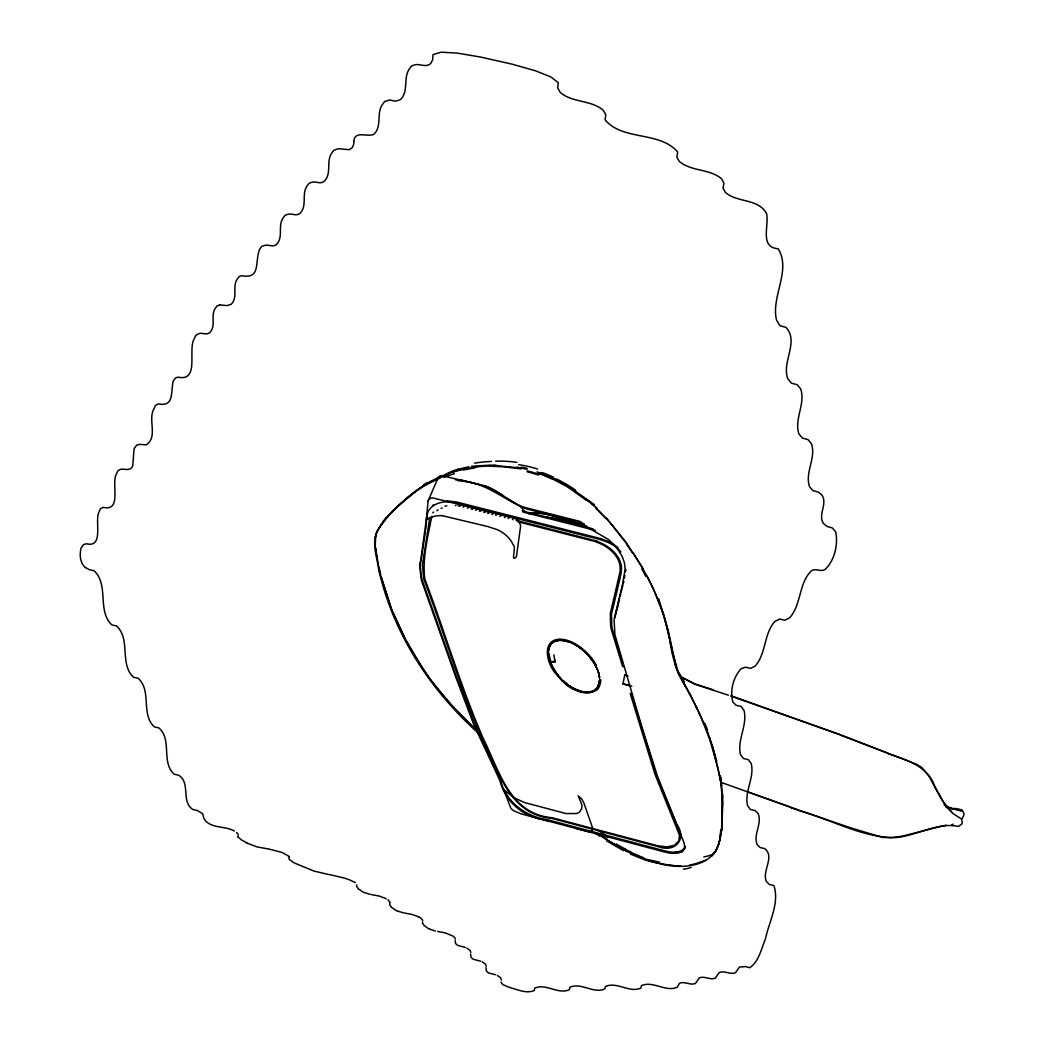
<?xml version="1.0" encoding="UTF-8"?>
<svg xmlns="http://www.w3.org/2000/svg" width="1044" height="1044" viewBox="0 0 1044 1044"><rect width="100%" height="100%" fill="white"/><g stroke="black" fill="none" stroke-linecap="round" stroke-linejoin="round"><path stroke-width="1.5" d="M620.319 568.197L620.24 569.698A75.794 53.374 19.8 0 1 619.914 572.269L610.492 612.737A33.291 23.098 17.2 0 0 610.309 614.329L610.623 625.839A51.926 35.966 16.8 0 0 611.954 631.568L622.576 666.437L623.738 666.738L613.102 631.868M238.202 834.43L236.583 832.446M548.387 651.874L548.374 652.043A37.44 25.408 18.3 0 0 548.374 652.774L548.322 653.126M353.812 141.345C354.738 130.056 367.632 137.469 373.843 134.285C382.639 126.089 375.723 112.374 383.148 103.565A60.917 4.685 -56.5 0 1 384.623 101.594A44.096 16.56 -31.2 0 1 387.037 100.746L389.412 99.963L395.572 101.203L400.296 99.689C409.444 91.18 402.332 76.76 410.331 67.69A63.214 4.92 -56.4 0 1 411.636 65.968A44.801 16.56 -30.8 0 1 413.802 65.185C419.27 62.718 425.848 68.473 430.846 63.319L432.66 59.769L432.986 54.614L441.181 52.2L457.024 53.061L480.632 57.055L512.017 64.141L535.468 70.796L550.906 76.969L558.305 82.685L557.666 87.905L560.341 92.525C572.634 102.912 590.904 99.806 603.21 110.181L605.794 114.749L605.089 119.877C623.151 141.136 659.534 130.839 677.686 151.993L676.825 157.005L679.305 161.455C691.428 171.621 709.398 168.567 721.521 178.72L723.936 183.131L722.996 188.037L725.384 192.409C737.338 202.927 757.827 198.216 766.466 213.328C769.611 224.721 759.001 247.467 778.185 248.759C791.626 270.592 770.629 296.744 776.592 320.247L780.012 325.78L785.897 327.333C799.482 341.492 781.303 362.412 787.855 378.855L791.43 383.148L797.185 384.714L800.735 389.007C805.694 404.041 793.975 418.892 798.895 433.926L802.379 438.062L808.004 439.615L811.475 443.752C816.343 458.133 804.702 472.24 809.491 486.608L812.898 490.602L818.418 492.155L822.059 495.195C827.722 504.213 817.739 514.431 823.364 523.449L826.952 526.424L832.394 527.977L835.722 531.879C838.201 544.59 834.769 559.819 825.412 569.241C820.493 572.791 815.26 566.996 810.718 571.473C798.569 584.144 801.414 604.711 789.655 617.761L784.84 620.227L779.607 619.014L774.805 621.493C763.647 634.152 766.322 653.348 755.23 666.033L750.597 668.369L745.507 667.181L741.083 668.708C733.293 677.295 729.678 690.75 732.888 702.012L736.046 705.235L741.044 706.41L744.007 710.39C747.791 725.371 736.829 739.7 740.548 754.668L743.445 758.505L748.313 759.654L751.184 763.477C754.786 777.819 744.085 791.443 747.608 805.785L750.414 809.478L755.177 810.614L758.166 813.589C762.381 823.899 752.972 834.273 757.135 844.583L760.071 847.493L764.743 848.615C775.274 856.811 761.481 871.283 766.466 881.593L769.337 884.425L773.943 885.547C779.737 903.334 768.867 922.009 765.369 939.248C761.154 949.074 759.066 961.146 749.853 967.71L745.468 966.6L739.452 967.083L735.498 972.708C730.121 975.044 724.601 970.202 719.225 972.538L715.362 978.111C710.024 980.433 704.569 975.579 699.232 977.928L695.461 983.448C690.175 985.745 684.76 980.955 679.474 983.239L677.321 987.193C665.759 992.505 652.983 980.355 641.434 985.653L640.872 988.042C629.454 993.314 616.795 981.256 605.389 986.515L604.881 988.877C593.658 994.214 581.012 981.973 569.828 987.337L569.371 989.699C558.24 994.867 545.829 982.991 534.711 988.159L534.306 990.495C526.554 993.953 517.667 989.595 509.942 987.572M353.812 141.488C354.138 144.946 352.611 148.653 349.009 149.67L338.465 148.705L336.181 149.449A41.473 15.79 -31.7 0 0 333.845 150.271A57.668 4.085 -56.6 0 0 332.24 152.424C325.467 160.88 332.37 173.774 323.992 181.539C319.934 184.657 315.497 180.599 311.373 182.452A39.868 15.386 -32.1 0 0 309.089 183.261A55.932 3.902 -56.7 0 0 307.327 185.623C301.011 193.858 307.823 206.151 299.706 213.628C295.804 216.499 291.563 212.898 287.583 214.398A39.607 15.477 -32.4 0 0 285.064 215.273A54.392 3.745 -56.8 0 0 283.159 217.831C277.378 225.895 283.929 237.523 276.138 244.779C272.288 247.493 268.138 244.061 264.223 245.51A38.223 15.099 -32.7 0 0 261.757 246.345A53.022 3.602 -56.8 0 0 259.721 249.098C254.358 261.874 261.431 279.348 241.555 275.707A36.945 14.747 -33.1 0 0 239.128 276.529A51.782 3.471 -56.9 0 0 236.962 279.466C232.133 287.126 238.254 297.684 231.037 304.391L226.926 305.579L219.801 304.965M238.162 835.631L238.097 836.975M548.387 651.691L548.322 652.213A37.44 25.408 18.3 0 0 548.322 652.944M599.582 679.905L599.217 682.815M548.335 651.861L548.518 650.125M548.335 651.691L548.687 649.133M289.253 857.724L289.11 856.537M599.569 680.257L597.977 686.391M289.253 857.894L289.136 859.486A25.526 18.975 62 0 1 293.325 862.448A32.39 26.674 25.5 0 1 295.374 863.414L313.892 871.035L326.694 874.063A131.962 101.62 4.1 0 0 331.013 874.924L342.797 877.717M426.474 521.961L425.756 529.595M426.787 518.124L426.892 517.028A82.254 57.981 20.9 0 1 427.074 515.488L427.492 513.283M356.735 884.764L356.565 886.356A20.789 11.588 82.8 0 1 358.47 888.992M442.382 515.645A26.648 18.596 22.1 0 0 438.049 515.723A26.087 18.218 22.1 0 0 433.926 516.428A26.648 18.596 22.1 0 0 426.435 520.134L428.014 501.185L438.336 477.186A7.334 5.22 22.8 0 1 441.821 475.568L486.152 486.295L502.151 494.947M389.934 902.447L388.029 899.641M389.843 903.217L389.66 904.783A20.502 11.197 83 0 1 391.513 907.419A22.929 17.905 50.5 0 1 395.428 910.198L397.177 910.89M721.521 830.306L722.565 803.619L721.065 784.344M422.611 921.813L422.481 922.765A19.275 2.049 -74.7 0 1 422.428 923.131A20.227 10.818 83.2 0 1 424.255 925.741A22.629 17.552 51.6 0 1 428.144 928.521L429.88 929.199M437.319 479.627L437.58 478.322M455.132 940.044L455.497 943.019A29.95 10.244 -85.8 0 1 455.68 943.619L457.624 945.355A30.276 24.443 40.7 0 1 458.212 945.551L465.246 947.391M548.491 650.138L549.431 646.693M425.534 531.2L421.45 557.613A103.46 70.705 24.6 0 1 421.163 559.166L420.562 562.259A45.427 31.333 21.4 0 0 420.432 567.636L421.163 574.8A51.495 35.444 21.2 0 0 422.402 581.012M470.609 954.046L470.988 956.839A29.584 9.931 -85.8 0 1 471.157 957.439L473.076 959.149A29.884 24.103 41.5 0 1 473.676 959.358L480.658 961.185M427.401 533.275L429.815 517.485M420.132 563.303L420.732 560.21A103.5 70.705 24.6 0 0 421.019 558.657L426.461 518.072A82.293 57.968 20.9 0 1 426.644 516.532C428.275 503.221 444.901 499.58 455.85 502.999A84.368 58.307 21.8 0 1 458.094 503.547L586.898 536.264C599.008 539.161 612.567 541.719 620.919 551.924M427.322 533.81L422.455 564.478L423.564 577.737A36.997 25.421 21.4 0 0 423.929 579.446C444.105 632.534 459.856 687.344 482.733 739.4C498.588 771.19 509.081 814.411 551.663 818.352L655.449 845.914A77.687 50.112 16.1 0 0 658.046 846.58C674.816 853.131 687.748 839.298 676.564 823.99M485.982 967.618L486.308 970.555A29.245 9.618 -85.7 0 1 486.478 971.142L488.383 972.851A29.506 23.777 42.3 0 1 488.97 973.047L495.73 974.783M624.808 575.361L624.351 578.063M501.381 980.12L500.676 977.784L497.453 975.514M501.016 982.234L502.817 984.583A37.166 28.462 54.9 0 1 506.131 986.11L509.55 987.428M720.621 835.8L720.973 833.778A263.075 156.052 16 0 0 721.952 825.256L722.422 797.016A340.618 202.34 16.9 0 0 721.208 784.161L719.864 775.418M620.567 575.831L621.128 572.582A84.407 59.417 20 0 0 621.402 570.468L621.532 568.393A33.134 23.373 18.8 0 0 596.79 541.314M625.878 569.424L625.473 571.59M620.358 576.914L614.277 602.714M720.243 837.706L721.208 832.851A262.984 156.091 16 0 0 722.2 824.329L722.67 796.089A340.488 202.353 16.9 0 0 722.552 793.597M631.777 686.299L622.955 683.898L624.743 674.985L627.783 675.794M375.775 535.246L375.201 545.842L379.024 568.641A323.927 224.186 -1 0 0 381.164 577.175L391.696 609.957L405.216 638.784M599.243 682.802L598.864 684.238M720.49 836.779L719.851 839.52L720.216 838.019M548.661 649.146L550.788 644.357M623.738 581.273L623.255 583.387M617.904 605.781L618.557 602.714M719.446 841.242L720.099 838.593M617.8 605.82L618.048 604.789M621.493 590.173L620.997 592.261L621.702 589.69M617.552 606.851L617.043 608.913A103.878 72.127 20.2 0 1 616.612 610.453M620.058 596.476L620.684 593.866M614.159 603.236L611.68 613.037A33.291 23.098 17.2 0 0 611.497 614.629L611.797 626.139A51.939 35.966 16.8 0 0 613.128 631.868M617.983 604.737L618.479 602.662M618.988 600.6L619.483 598.512L618.805 601.683M619.992 596.437L620.488 594.349M619.275 600.091L618.896 601.644M719.42 841.373L719.76 839.989M622.002 588.072L622.524 585.984M623.124 583.909L623.555 581.769M622.08 588.111L622.733 585.488M615.816 612.932L616.351 610.884M617.526 607.334L617.395 607.843A103.826 72.127 20.2 0 1 616.965 609.37L616.821 609.879M798.034 809.857L721.234 782.426M616.952 608.848L617.487 606.799M719.003 842.939L719.681 840.316M719.329 841.712C713.091 869.391 676.277 869.769 654.653 862.148M598.956 683.924L597.586 686.991M709.659 739.113L699.075 712.452L680.375 676.395L694.756 683.859L712.974 689.745M718.52 844.609L719.238 841.999M624.743 674.985L627.679 676.12M622.955 683.898L630.406 685.556M718.755 843.683L715.884 851.017L712.086 855.806M685.425 846.553C682.88 854.07 673.119 854.044 666.724 852.491A43.887 27.966 16 0 1 665.641 852.243A73.824 47.463 16 0 1 663.084 851.578L521.152 813.876L513.531 810.705A12.411 7.83 18.7 0 1 510.673 807.899L503.795 789.721L514.105 797.746L524.44 802.536L566.083 813.576L576.458 813.537A12.998 8.261 17.9 0 0 579.864 811.619L581.652 808.565A21.167 13.455 18 0 0 581.782 804.624L578.154 795.763L581.625 798.856L583.857 802.901L592.627 827.996L592 830.946A4.45 2.806 17.4 0 1 590.46 831.611L589.964 831.676A5.298 3.341 17.4 0 1 588.32 831.624L576.536 828.558M376.571 532.818C371.951 544.707 377.08 557.47 378.659 569.489A324.045 224.173 -0.9 0 0 380.799 578.024C396.172 637.897 431.929 691.245 477.513 732.405M718.233 845.327L715.701 850.925L713.091 853.509M550.24 659.821L550.553 661.909L555.016 661.896L554.742 659.925M550.553 661.909L550.54 660.956M426.435 520.134L427.648 517.224M376.205 533.68C382.404 519.899 394.019 509.446 405.059 499.515M549.444 646.732L549.836 645.858M685.386 846.423C682.15 853.092 673.21 852.831 667.025 851.408A43.861 27.979 16 0 1 665.942 851.16A73.785 47.476 16 0 1 663.384 850.508L547.382 819.697C525.458 816.578 505.518 801.714 500.298 779.581A102.325 64.128 20.7 0 0 499.567 778.002L474.067 723.348L456.045 675.664L422.468 581.025M428.184 500.715L429.006 499.45A7.399 5.22 22.7 0 1 432.503 497.844L514.966 518.411A9.396 6.655 20.9 0 1 519.012 521.426L520.656 525.784L516.467 556.53A8.652 6.068 20.7 0 1 514.444 558.305C511.547 559.375 516.702 547.043 512.891 544.329A26.844 18.792 21.2 0 0 503.417 533.197A27.783 19.444 21.2 0 0 497.375 529.686L487.744 526.541L442.251 515.658M377.745 530.156L382.887 522.209M377.236 531.305C386.593 515.475 400.766 503.077 415.199 491.959A202.784 121.848 12 0 1 426.343 484.729M431.811 516.232C428.066 536.303 422.272 557.392 424.712 578.037A36.997 25.421 21.4 0 0 425.078 579.746C445.175 632.638 460.874 687.239 483.568 739.139C499.41 770.746 509.537 814.046 552.067 817.726L655.214 845.118A76.382 49.264 16.1 0 0 657.798 845.784L666.855 846.919L674.411 845.275L678.9 840.877L679.448 835.122L654.914 774.074L630.158 693.373L631.307 693.66L656.402 775.444L676.329 823.455M597.259 687.487L596.072 689.001M596.907 687.957L596.372 688.688M386.371 517.915L393.601 509.968M962.02 818.457C968.075 811.097 958.366 807.599 952.141 808.761L944.05 804.911M551.193 643.952L552.08 642.947M432.764 512.787L433.469 512.017M551.297 643.848L551.976 643.052M393.745 509.824L415.564 491.098M405.359 499.176L409.796 495.495M595.315 689.679L596.124 688.831L594.741 690.123M410.657 494.804L424.477 485.029M432.986 505.218L433.782 504.67M593.997 690.606L594.91 689.862M594.793 689.954L593.749 690.75M436.81 510.738L438.141 509.863M553.307 642.151L554.273 641.447M553.437 642.06L554.69 641.251M426.317 484.703L450.042 473.102A142.454 85.177 17.9 0 1 457.585 470.779A152.933 91.246 17.8 0 1 468.09 468.299M427.896 483.033L450.551 471.901A131.179 105.888 57.9 0 1 458.172 469.174M431.368 481.206L426.683 483.842A202.719 121.913 12 0 0 415.551 491.098M431.407 481.114L435.87 478.804M146.63 444.574C157.983 436.666 147.83 419.988 153.755 409.157A57.198 2.166 -62.8 0 0 155.53 405.359A37.127 10.923 -43.7 0 1 158.218 403.871C174.309 407.056 170.668 392.988 173.16 381.112A47.124 3.184 -57.1 0 1 175.496 377.954A33.995 14.107 -34.2 0 1 178.015 377.145C199.809 381.869 187.633 349.988 194.145 338.948A60.017 2.179 -62.8 0 0 195.867 335.281A40.285 11.536 -43.1 0 1 198.673 333.688C202.04 332.227 205.994 335.385 209.466 332.932C216.408 326.433 210.536 316.449 214.868 308.946A50.66 3.341 -56.9 0 1 217.165 305.84A36.905 14.89 -33.4 0 1 219.801 304.965M146.173 444.809L139.309 444.366A32.56 13.846 -35 0 0 136.647 445.201A44.722 3.093 -57.2 0 0 134.102 448.62L132.745 465.807C130.644 471.627 124.732 468.599 120.686 469.239A35.705 10.753 -44.2 0 0 117.907 470.74A54.901 2.153 -62.7 0 1 116.08 474.668C111.369 484.364 122.031 511.73 103.186 507.345A34.074 10.427 -44.5 0 0 100.472 508.78A52.357 2.01 -62.7 0 1 98.71 512.578C94.795 522 103.917 548.035 86.352 543.767A27.914 12.28 -36.1 0 0 83.624 544.59A31.046 2.245 -57.4 0 0 81.223 547.787C79.331 554.586 79.866 562.755 85.451 567.61M436.118 478.674L442.317 475.751M705.979 860.139L695.252 863.793M592.94 691.154L593.54 690.723L592.522 691.324M951.462 824.904L953.198 824.199M555.043 641.238L555.839 640.794M592.574 691.154L589.129 692.172M441.09 508.402L442.147 507.997M592.431 691.206L589.951 692.055M555.63 641.016L556.596 640.572M452.757 471.744L462.479 469.03M555.93 640.925L556.752 640.533M458.199 469.252L468.704 466.772M529.556 513.491L537.817 512.421L546.978 513.726A82.463 57.59 19.8 0 1 548.426 514.092L581.86 522.574M529.308 514.183L537.556 513.1L546.73 514.418A82.476 57.59 19.8 0 1 548.178 514.77L584.536 524.01M694.743 863.923L689.157 865.28M955.377 808.617L952.141 808.761M557.17 640.585L558.879 640.168M444.953 506.131L446.806 505.779M468.09 468.286L478.974 466.642A144.202 85.791 20.4 0 1 487.313 466.081L503.952 466.812L521.178 468.952M557.483 640.52L559.388 640.116M589.834 691.911L588.79 692.211M473.702 466.89L476.482 466.511M471.379 466.316L490.419 465.089L521.517 468.077M946.216 825.112L901.899 836.244L890.95 837.679L882.702 837.445L851.774 828.179L790.83 807.651M558.984 640.324L559.741 640.102M588.686 692.055L587.942 692.276M588.333 692.081L586.885 692.289M559.506 640.285L560.276 640.089M587.824 692.107L586.702 692.289M559.858 640.272L561.176 640.089M446.675 500.82L456.267 501.955A84.342 58.32 21.8 0 1 458.525 502.503L601.527 538.821L609.996 542.11L617.931 547.461M493.107 465.363L496.97 465.376M680.988 866.115L673.367 865.685M550.697 661.531L555.16 661.504M560.393 640.259L561.542 640.116M960.506 810.248L961.25 810.261M586.402 692.094L585.058 692.172M586.219 692.094L584.301 692.081M962.411 810.235L961.563 810.588M562.05 640.324L563.238 640.272M455.354 505.518L456.032 505.583M562.233 640.337L564.021 640.39M584.927 691.989L583.544 691.963M659.573 862.161L645.205 859.068L630.811 853.222M670.313 865.332L657.524 862.931M563.382 640.468L564.608 640.494M584.17 691.885L581.782 691.598M268.987 849.072L281.684 852.348M675.494 852.126L678.6 852.517A16.6 8.065 38.6 0 0 682.176 851.93L684.668 848.798L684.225 843.252L657.355 775.94L641.773 726.611L614.89 634.635L614.094 619.353L622.642 583.948L625.108 569.15L624.508 563.003L622.198 556.4L616.612 547.526L608.756 539.683L580.059 522.979L526.137 508.767C504.409 500.324 486.726 482.746 462.166 481.193A25.447 18.048 22.2 0 0 457.416 480.618M437.593 931.405L444.992 932.84M268.164 848.942L256.707 846.828L246.984 843.082M371.416 894.591L379.037 896.026M404.38 913.004L411.962 914.427M370.32 894.421L364.565 892.62M403.284 912.834L397.568 911.034M435.413 931.052L430.076 929.277M517.224 467.138L518.711 467.386M458.107 505.857L460.182 506.236M564.151 640.598L565.6 640.716M583.4 691.754L582.382 691.741M582.97 691.859C588.581 693.568 596.02 691.898 598.59 686.091C601.814 671.279 601.631 686.417 596.985 689.81C582.2 699.376 564.465 684.76 555.486 673.223C547.095 664.206 541.118 640.729 558.945 639.176C567.531 638.954 575.492 643.378 582.069 648.507C585.984 651.626 589.482 655.24 592.47 659.234C595.511 663.279 599.36 670.431 592.94 661.27M343.62 877.874L347.809 879.218M564.739 640.716L569.854 642.243M582.826 691.65L581.978 691.65M582.239 691.519L579.851 690.867M591.687 528.512L522.196 510.907M565.744 640.938L568.393 641.708M592.431 528.695L593.175 528.877M479.783 484.599L462.518 480.331A25.434 18.048 22.2 0 0 455.471 479.744M472.593 509.315L471.118 508.95M580.555 521.582L526.476 507.88C510.085 504.095 499.123 489.14 482.746 485.343M586.258 525.954L556.217 518.346L546.912 517.237A27.027 19.17 19.8 0 0 544.694 517.38M522.887 512.004L595.328 530.365M475.542 510.059L476.286 510.255M483.659 512.121L485.134 512.5M487.352 513.061L488.827 513.439M480.71 511.377L479.235 510.999M491.789 514.183L492.52 514.379M495.482 515.123L496.213 515.305M499.906 516.245L500.65 516.441M504.343 517.38L505.087 517.563M508.05 518.32L508.78 518.503M512.487 519.442L513.23 519.625M516.18 520.382L596.855 541.079M517.628 521.674L596.633 541.94M656.885 863.01L644.957 859.956L630.55 854.122M467.425 507.997L468.169 508.193M946.203 806.895L961.028 810.744L946.138 807.247M543.024 819.684C522.378 816.369 504.996 801.009 499.932 780.625A102.364 64.115 20.7 0 0 499.202 779.059L473.898 724.941L455.641 676.721L422.037 582.056A51.521 35.444 21.2 0 1 420.771 575.844L419.988 568.667A45.44 31.333 21.4 0 1 420.106 563.303M544.368 820.036L547.708 820.923M581.13 691.546L579.237 690.658M379.833 896.261L386.202 898.688M412.758 914.661L418.566 916.802M445.788 933.075L453.461 936.285L455.341 938.634M580.712 691.428L579.994 691.102M538.808 472.71L544.655 474.537M538.469 473.598L544.329 475.425M348.879 879.57L355.273 882.545M537.099 471.914L541.758 473.506M579.903 691.18L578.428 690.371M728.425 695.226L694.665 684.172L680.283 676.708M731.087 695.787L841.268 735.054M730.996 696.1L844.753 736.411L888.353 753.363M578.976 690.763L577.828 690.449M797.955 810.17C830.241 818.861 861.365 837.64 895.217 837.614C916.293 835.996 936.037 822.411 957.426 826.222A3.589 1.971 19.7 0 0 958.679 826.287L962.176 823.703L961.863 819.214L953.107 813.667L947.091 807.573L940.84 798.216L929.056 776.214L921.565 767.288L916.175 764.13L841.19 735.381M790.908 807.325L748.522 792.135M645.192 859.095L644.096 858.69M569.006 641.499L571.329 642.869M569.28 641.838C528.264 631.137 556.074 687.735 578.167 690.462M578.376 690.541L576.784 689.706M569.437 641.655L570.755 642.412M888.287 753.69C907.249 760.045 928.86 766.466 935.32 787.946M282.493 852.674L288.718 856.211M364.186 892.463L362.438 891.772A23.242 18.257 49.4 0 0 358.457 889.005M577.554 690.228L575.753 689.249M570.507 642.073L572.386 643.352M466.785 948.056L470.074 950.366L470.844 952.493M482.197 961.837L485.447 964.121L486.217 966.235M570.924 642.256L574.083 644.213M576.523 689.797L574.5 688.635M552.863 479.131L566.97 486.582L588.829 501.655M572.008 642.739L574.709 644.566M575.531 689.445L574.696 689.04M572.647 643.287L573.926 643.939M556.465 479.783L553.189 478.217L570.063 487.444L594.506 504.722M234.417 831.024L233.608 830.619M627.196 851.304L626.074 850.743M233.073 830.345C224.356 826.169 213.289 828.27 205.851 821.25A19.34 11.797 81.6 0 0 203.841 818.444L202.667 813.667L197.225 810.496L192.905 809.518C180.664 801.87 190.987 782.778 178.668 775.248L174.283 774.256C160.75 762.342 172.495 739.7 158.858 727.903L154.368 726.885C140.47 714.253 152.137 690.841 138.134 678.274L133.554 677.243C119.12 663.945 131.061 639.359 116.576 625.995L111.878 624.938C96.87 610.897 109.228 584.849 94.143 570.82L89.105 569.606A28.579 21.467 46.6 0 0 85.451 567.597M574.239 688.714L572.425 687.513M420.628 917.885L422.794 920.403M419.858 917.48L419.075 917.076M574.03 688.596L572.216 687.396M574.148 643.822L577.671 646.366M623.62 849.712L606.929 839.989M623.359 850.599L606.668 840.864M574.8 644.174L575.622 644.879M575.453 644.539L576.888 645.649M615.829 845.118L607.504 840.002M575.87 644.787L577.097 645.792M571.342 687.069L569.959 685.986M571.133 686.939L569.75 685.843M577.384 645.727L579.133 647.371M507.136 498.353L520.356 506.288L525.067 512.069M594.793 832.916L599.543 836.114M597.455 833.634L599.817 835.239M579.081 646.862L579.759 647.815M568.667 685.308L565.9 682.998M568.458 685.164L565.704 682.841M579.707 647.306L580.581 648.441M579.916 647.463L581.247 648.729M580.02 647.802L582.213 649.72M581.377 648.572L583.204 650.569M581.586 648.729L583.4 650.738M586.323 499.11L596.646 508.18M565.652 683.011L563.003 680.479M565.457 682.854L562.807 680.296M583.009 649.903L583.857 650.908M583.452 650.569L584.575 651.795M584.014 650.777L584.757 651.965M476.39 730.278C455.223 710.207 435.074 688.622 419.753 663.671M584.209 650.96L586.715 653.348M951.919 812.31L943.893 802.745L935.372 787.62M584.823 651.795L586.819 654.001M476.025 730.134L452.522 706.305L431.159 680.623M585.958 652.891L588.372 655.084M596.542 508.467L603.928 516.023A180.938 107.219 44.2 0 1 611.145 523.879M561.463 679.213L559.571 676.982M561.28 679.031L559.401 676.786M606.473 518.15L625.761 541.914L643.091 568.719M587.968 654.979L589.795 657.315M588.137 655.162L588.894 655.684M588.32 655.358L589.077 655.88M559.179 676.773L558.07 675.22M611.131 523.879L626.935 544.094M588.842 655.945L590.434 657.498M559.01 676.577L557.118 674.032M589.012 656.154L589.964 657.524M684.225 681.967L677.83 670.796L672.48 651.952M590.017 657.342L590.774 658.542M557.861 675.207L556.361 673.015M590.343 657.746L591.256 658.529M590.512 657.955L591.243 659.155M591.152 658.777L592.509 660.213M556.909 674.006L555.773 672.206M683.807 681.484L680.375 676.395M591.309 658.986L591.713 659.769M591.465 659.182L592.457 660.813M591.922 659.808L592.953 660.839M556.152 672.989L555.212 671.383M430.976 680.257L427.779 675.768M592.366 660.434L592.744 661.23M555.578 672.166L554.664 670.548M427.544 675.507L422.689 668.225M555.016 671.344L554.273 669.922M593.227 661.687L593.579 662.496M633.369 553.333C650.869 579.825 664.01 609.37 669.909 640.664C672.166 657.668 677.151 674.163 686.743 688.414M422.298 667.638L409.574 646.654M593.501 662.118L593.984 663.136M554.468 670.509L554.012 669.504M593.775 662.535L594.375 663.775M683.872 683.181L679.54 674.933M418.435 661.57L419.205 662.783M418.331 661.387L415.003 656.037M554.077 669.896L553.764 669.087M594.18 663.175L594.754 664.415M553.829 669.465L553.15 668.043M415.029 655.997L406.012 640.272M594.558 663.814L595.237 665.263M553.581 669.047L552.694 667.194M594.936 664.454L595.706 666.124M409.339 646.249L406.821 641.747M684.851 684.916L690.449 694.834M552.981 668.003L552.367 666.568M595.406 665.315L595.811 666.333M404.459 637.519L406.129 640.624M404.419 637.297L392.883 612.397M595.863 666.163L596.241 667.194M647.202 576.327L653.688 589.508M552.524 667.155L552.054 665.928M595.98 666.385L596.763 668.264M690.462 694.808L695.33 704.961M699.102 713.117L695.33 704.935M552.211 666.529L551.858 665.511M699.102 713.091L701.32 717.685M596.411 667.233L596.855 668.473M701.333 717.659L704.113 723.74L703.447 722.2M551.898 665.889L551.663 665.093M654.092 590.382L663.723 614.368M551.702 665.472L551.467 664.663M696.1 706.631L696.844 708.289M551.506 665.054L551.284 664.245M597.103 668.734L597.325 669.543M551.323 664.636L550.841 663.201M597.194 668.943L597.586 670.183M597.468 669.582L598.068 671.449M550.697 663.162L550.436 662.144M597.729 670.222L598.356 672.284M392.166 610.596L391.461 608.796M706.618 729.704L707.193 731.218M550.619 662.953L550.358 661.935M391.108 607.908L382.195 579.994M707.193 731.191L707.754 732.705M707.754 732.679L712.334 745.912M550.149 661.687L549.783 660.265M709.372 737.116L710.403 740.052M550.071 661.478L549.914 660.682M598.199 671.475L598.682 673.315M710.899 741.514L711.395 742.963M709.711 739.256L718.115 768.736M549.797 660.656L549.34 658.829M711.877 744.424L712.804 747.36M658.712 598.721L668.069 629.858M549.653 660.239L549.522 659.443M598.486 672.31L598.617 673.106M712.804 747.334L721.156 782.739M675.468 664.271L668.878 633.369M664.049 615.582L672.192 650.086M713.704 750.231L716.797 761.637M598.734 673.145L598.786 673.719A39.92 26.844 18.7 0 1 599.282 675.559L599.373 676.708M555.016 661.896L553.855 654.849M598.786 673.341L598.838 673.928A39.933 26.844 18.7 0 1 599.23 675.729M381.438 577.175L381.817 578.585M549.118 658.386L549.027 657.603M550.24 660.774L549.235 654.131M380.577 573.848L379.886 570.977M548.974 657.785L548.896 657.002M668.238 630.563L668.708 632.638M548.922 657.576L548.844 656.793M379.246 568.093L379.559 569.541M718.35 769.806L721.039 784.174M548.792 656.976L548.7 656.01M548.752 656.78L548.57 655.227M375.814 548.844L376.401 552.237M377.38 558.109L376.988 555.76M548.609 655.984L548.518 654.836M599.321 675.755L599.4 676.904M548.491 655.201L548.4 653.505M375.357 545.816L375.018 540.949A58.686 39.124 18 0 1 377.706 530.143M599.452 676.734L599.491 677.869M720.608 777.271L720.96 780.429M548.439 654.823L548.387 653.139M720.556 776.775L720.882 779.764M599.478 676.93L599.517 678.235M615.203 617.722A45.832 31.803 16.8 0 1 615.738 613.494L616.469 610.949L616.104 612.423A45.819 31.803 16.8 0 0 615.79 613.989M463.001 506.875A88.44 61.035 21.6 0 1 463.745 507.045M596.555 542.162A31.842 22.472 18.8 0 1 620.227 568.184M705 723.714A281.188 169.493 16.4 0 1 707.441 729.717M527.364 470.87A125.267 77.178 27.4 0 1 538.704 474.172M521.374 467.138A124.327 76.421 27.2 0 1 527.181 468.469M607.177 839.18A137.664 69.791 38.6 0 1 600.143 834.482M630.889 852.256A126.572 80.088 41.5 0 1 623.777 848.746M721.43 783.222A340.488 202.353 16.9 0 1 721.782 785.832M544.616 474.798A131.035 78.639 31.6 0 1 553.124 478.504M527.024 471.718A125.319 77.217 27.4 0 1 538.378 475.02M521.047 468.012A124.366 76.408 27.2 0 1 526.842 469.343M606.929 840.042A137.717 69.752 38.6 0 1 599.895 835.344M630.628 853.17A126.624 80.101 41.5 0 1 623.516 849.672M626.557 544.355A224.721 211.88 22.1 0 1 632.99 553.542M589.103 501.329A154.577 93.242 41.1 0 1 596.842 508.18M544.289 475.725A131.087 78.6 31.6 0 1 552.785 479.418M238.084 837.092A23.973 16.769 70.7 0 1 241.255 839.846A35.196 28.919 31 0 1 246.971 843.108M541.993 472.501A126.99 109.555 41 0 1 553.555 477.212M518.659 464.632A123.192 102.508 38.4 0 1 537.569 468.991M495.717 461.174A126.402 96.935 32.9 0 1 516.741 462.322M474.485 463.131A143.459 98.136 26.3 0 1 491.45 461.448M463.262 470.061A150.832 96.531 22.8 0 1 474.433 468.051M443.922 477.382A159.249 103.004 23.5 0 1 454.401 473.702M424.008 484.56A224.878 156.443 32.1 0 1 427.414 482.524M382.652 522.078A260.661 175.81 21.3 0 1 386.097 517.759M608.365 837.157A138.408 68.251 38.7 0 1 598.851 830.646M626.191 849.464A130.487 74.463 40.1 0 1 616.104 843.904M643.861 857.842A127.068 75.364 40.8 0 1 627.261 850.508M654.705 862.435A118.468 71.136 41.1 0 1 645.231 859.382M673.223 865.372A170.329 99.663 40 0 1 670.183 865.019M691.219 867.394A65.289 34.556 34.7 0 1 683.35 869.182M711.316 854.827A100.12 49.342 46.5 0 1 703.813 856.902M720.843 829.732A227.514 101.725 51.9 0 1 719.629 837.497M679.083 675.076A125.88 102.208 -2.8 0 1 675.142 664.349M641.786 568.941A182.23 107.924 48.5 0 1 645.858 576.471M596.124 508.702A172.156 142.232 41.9 0 1 605.898 518.633M575.009 491.894A148.666 128.569 41.8 0 1 585.697 499.906M556.752 479.079A137.39 121.287 42.3 0 1 575.635 490.171"/></g></svg>
